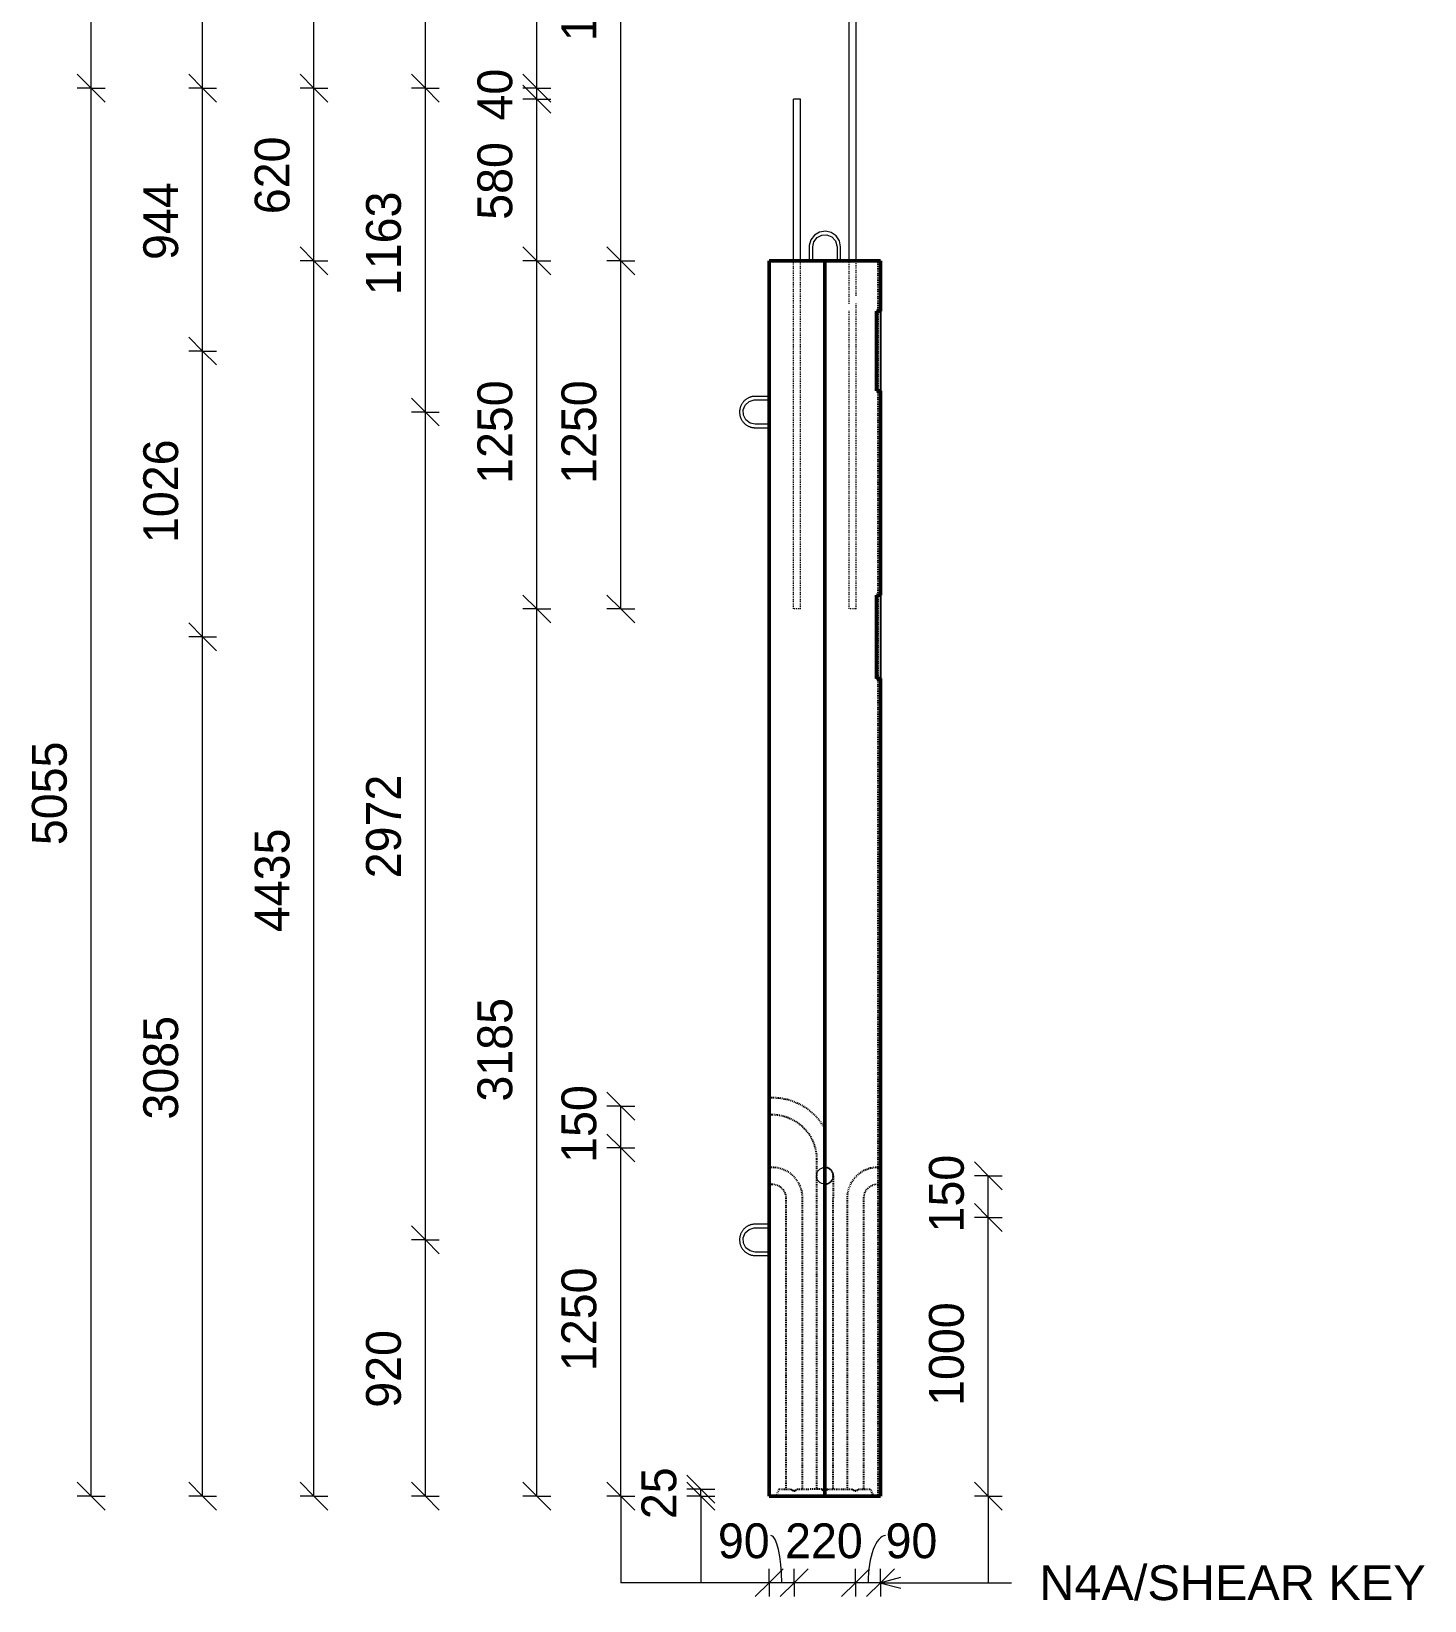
# Model space of a CAD drawing. Header units: millimetres. Extents: x 18051 to 27999, y -1802 to 7093.
# Drawn here: x 22996 to 27999, y -1770 to 3864 of the extents above; entities that cross this region are included whole.
import ezdxf

# ---------------------------------------------------------------- set-up
doc = ezdxf.new("R2010")
doc.units = ezdxf.units.MM
doc.linetypes.add('Dash', pattern=[6.36, 3.18, -3.18])
for name, color, linetype, lineweight in [('A-ANNO-DIMS', 211, 'Continuous', 9), ('A-ANNO-DIMS-50', 211, 'Continuous', 9), ('A-DETL-MBND', 5, 'Continuous', 18), ('A-GENM', 13, 'Continuous', 18), ('A-WALL', 113, 'Continuous', 25), ('A-WALL-HDLN', 110, 'Dash', 25), ('G-ANNO-TEXT', 231, 'Continuous', 9), ('S-RBAR', 171, 'Continuous', 18)]:
    doc.layers.add(name, color=color, linetype=linetype, lineweight=lineweight)
doc.styles.add('Arial', font='arial.ttf', dxfattribs={"height": 125})
doc.styles.add('Nirmala UI Semilight', font='NirmalaS.ttf', dxfattribs={"height": 125})
doc.dimstyles.new('Arrow_Filled_-_2_5_NI_UI', dxfattribs={"dimscale": 304.8, "dimtxt": 130.920493, "dimasz": 0.328084, "dimexe": 0.164042, "dimexo": 0.0625, "dimgap": 0.164042, "dimtad": 1, "dimdec": 4, "dimzin": 0, "dimdsep": 46, "dimtxsty": 'Nirmala UI Semilight', "dimblk1": 'OBLIQUE', "dimblk2": 'OBLIQUE', "dimsah": 1, "dimcen": 0.09, "dimazin": 0, "dimtfac": 1, "dimtdec": 4, "dimtix": 1, "dimtmove": 0, "dimatfit": 3, "dimfxl": 0.164042, "dimfxlon": 1, "dimtvp": 1, "dimtolj": 1, "dimtzin": 0, "dimarcsym": 2})
doc.dimstyles.new('Arrow_Filled_-_2_5_NI_UI_2', dxfattribs={"dimscale": 304.8, "dimtxt": 130.920493, "dimasz": 0.328084, "dimexe": 0.164042, "dimexo": 0.0625, "dimgap": 0.164042, "dimtad": 1, "dimdec": 4, "dimzin": 0, "dimdsep": 46, "dimtxsty": 'Nirmala UI Semilight', "dimblk1": 'OBLIQUE', "dimblk2": 'OBLIQUE', "dimsah": 1, "dimcen": 0.09, "dimazin": 0, "dimtfac": 1, "dimtdec": 4, "dimtix": 1, "dimtmove": 1, "dimatfit": 3, "dimfxl": 0.164042, "dimfxlon": 1, "dimtvp": 1, "dimtolj": 1, "dimtzin": 0, "dimarcsym": 2})

# ---------------------------------------------------------------- blocks, each defined once
blk = doc.blocks.new('12_7Ø_ Lifting Insert_COLUMN - 12_9Ø Lifting insert-1653057-Elevation Right2')
at = {"layer": 'A-GENM'}
for p, q in [((20064.6, 2553.3), (20014.6, 2553.3)), ((20014.6, 2540.6), (20064.6, 2540.6)), ((20064.6, 2453.3), (20014.6, 2453.3)), ((20014.6, 2440.6), (20064.6, 2440.6))]:
    blk.add_line(p, q, dxfattribs=at)
at = {"layer": 'A-GENM', "flags": 128}
for points in [[(20014.6, 2553.3), (20012.3, 2553.3), (20010.1, 2553.2), (20007.8, 2552.9), (20005.6, 2552.6), (20003.4, 2552.2), (20001.2, 2551.7), (19999, 2551.2), (19996.8, 2550.5), (19994.7, 2549.7), (19992.6, 2548.9), (19990.6, 2548), (19988.5, 2547), (19986.6, 2545.9), (19984.6, 2544.7), (19982.8, 2543.5), (19980.9, 2542.2), (19979.1, 2540.8), (19977.4, 2539.4), (19975.7, 2537.8), (19974.1, 2536.3), (19972.6, 2534.6), (19971.1, 2532.9), (19969.7, 2531.1), (19968.4, 2529.3), (19967.2, 2527.4), (19966, 2525.5), (19964.9, 2523.6), (19963.8, 2521.6), (19962.9, 2519.5), (19962, 2517.4), (19961.3, 2515.3), (19960.6, 2513.2), (19960, 2511), (19959.5, 2508.8), (19959, 2506.6), (19958.7, 2504.3), (19958.5, 2502.1), (19958.3, 2499.9), (19958.2, 2497.6), (19958.2, 2495.4), (19958.4, 2493.1), (19958.6, 2490.9), (19958.8, 2488.6), (19959.2, 2486.4), (19959.7, 2484.2), (19960.2, 2482), (19960.9, 2479.9), (19961.6, 2477.7), (19962.4, 2475.6), (19963.3, 2473.6), (19964.3, 2471.5), (19965.4, 2469.5), (19966.5, 2467.6), (19967.7, 2465.7), (19969, 2463.8), (19970.4, 2462), (19971.8, 2460.3), (19973.3, 2458.6), (19974.9, 2457), (19976.5, 2455.4), (19978.2, 2454), (19979.9, 2452.5), (19981.8, 2451.2), (19983.6, 2449.9), (19985.5, 2448.7), (19987.5, 2447.6), (19989.5, 2446.5), (19991.5, 2445.6), (19993.6, 2444.7), (19995.7, 2443.9), (19997.8, 2443.2), (20000, 2442.6), (20002.2, 2442), (20004.4, 2441.6), (20006.6, 2441.2), (20008.9, 2440.9), (20011.1, 2440.8), (20013.4, 2440.7), (20014.6, 2440.6)], [(20014.6, 2453.3), (19996.2, 2457.4), (19981.2, 2468.9), (19972.4, 2485.6), (19971.5, 2504.4), (19978.7, 2521.8), (19992.5, 2534.7), (20010.4, 2540.5), (20014.6, 2540.6)]]:
    blk.add_lwpolyline(points, dxfattribs=at)
blk = doc.blocks.new('12_7Ø_ Lifting Insert_COLUMN - 12_9Ø Lifting insert-V1-Elevation Right2')
at = {"layer": 'A-GENM'}
for p, q in [((20208.2, 3090), (20208.2, 3040)), ((20220.9, 3040), (20220.9, 3090)), ((20308.2, 3090), (20308.2, 3040)), ((20320.9, 3040), (20320.9, 3090))]:
    blk.add_line(p, q, dxfattribs=at)
at = {"layer": 'A-GENM', "flags": 128}
for points in [[(20320.9, 3090), (20316.8, 3111.1), (20305.2, 3129.1), (20287.6, 3141.4), (20266.8, 3146.3), (20245.6, 3143), (20227.1, 3132.1), (20214.1, 3115), (20208.4, 3094.4), (20208.2, 3090)], [(20220.9, 3090), (20225, 3108.4), (20236.4, 3123.4), (20253.1, 3132.1), (20272, 3133), (20289.4, 3125.9), (20302.2, 3112.1), (20308, 3094.2), (20308.2, 3090)]]:
    blk.add_lwpolyline(points, dxfattribs=at)
blk = doc.blocks.new('DIMBLOCK31-Elevation Right2')
at = {"layer": 'A-ANNO-DIMS-50'}
for p, q in [((24810.6, 1790), (24760.6, 1840)), ((24810.6, 1790), (24760.6, 1790)), ((24810.6, -1395), (24810.6, 1790)), ((24810.6, 1790), (24860.6, 1740)), ((24810.6, 1790), (24860.6, 1790)), ((24810.6, -1395), (24760.6, -1345)), ((24810.6, -1395), (24760.6, -1395)), ((24810.6, -1395), (24860.6, -1445)), ((24810.6, -1395), (24860.6, -1395))]:
    blk.add_line(p, q, dxfattribs=at)
at = {"layer": 'A-ANNO-DIMS-50', "color": 0, "insert": (24597.6, 21.4), "char_height": 125, "width": 422.754, "attachment_point": 1, "rotation": 90, "line_spacing_factor": 1.142579, "style": 'Nirmala UI Semilight'}
blk.add_mtext('3185', dxfattribs=at)
blk = doc.blocks.new('_Oblique')
at = {"color": 0, "linetype": 'ByBlock', "lineweight": -2}
blk.add_line((-0.5, -0.5), (0.5, 0.5), dxfattribs=at)
blk = doc.blocks.new('DIMBLOCK32-Elevation Right2')
at = {"layer": 'A-ANNO-DIMS-50'}
for p, q in [((24810.6, 3040), (24760.6, 3090)), ((24810.6, 3040), (24760.6, 3040)), ((24810.6, 1790), (24810.6, 3040)), ((24810.6, 3040), (24860.6, 2990)), ((24810.6, 3040), (24860.6, 3040)), ((24810.6, 1790), (24760.6, 1840)), ((24810.6, 1790), (24760.6, 1790)), ((24810.6, 1790), (24860.6, 1740)), ((24810.6, 1790), (24860.6, 1790))]:
    blk.add_line(p, q, dxfattribs=at)
at = {"layer": 'A-ANNO-DIMS-50', "color": 0, "insert": (24597.6, 2238.9), "char_height": 125, "width": 422.754, "attachment_point": 1, "rotation": 90, "line_spacing_factor": 1.142579, "style": 'Nirmala UI Semilight'}
blk.add_mtext('1250', dxfattribs=at)
blk = doc.blocks.new('DIMBLOCK33-Elevation Right2')
at = {"layer": 'A-ANNO-DIMS-50'}
for p, q in [((24810.6, 3620), (24760.6, 3670)), ((24810.6, 3620), (24760.6, 3620)), ((24810.6, 3040), (24810.6, 3620)), ((24810.6, 3620), (24860.6, 3570)), ((24810.6, 3620), (24860.6, 3620)), ((24810.6, 3040), (24760.6, 3090)), ((24810.6, 3040), (24760.6, 3040)), ((24810.6, 3040), (24860.6, 2990)), ((24810.6, 3040), (24860.6, 3040))]:
    blk.add_line(p, q, dxfattribs=at)
at = {"layer": 'A-ANNO-DIMS-50', "color": 0, "insert": (24597.6, 3187.2), "char_height": 125, "width": 342.774, "attachment_point": 1, "rotation": 90, "line_spacing_factor": 1.142579, "style": 'Nirmala UI Semilight'}
blk.add_mtext('580', dxfattribs=at)
blk = doc.blocks.new('DIMBLOCK34-Elevation Right2')
at = {"layer": 'A-ANNO-DIMS-50'}
for p, q in [((24810.6, 3660), (24760.6, 3710)), ((24810.6, 3620), (24760.6, 3670)), ((24810.6, 3660), (24760.6, 3660)), ((24810.6, 3620), (24760.6, 3620)), ((24810.6, 3620), (24810.6, 3660)), ((24810.6, 3660), (24860.6, 3610)), ((24810.6, 3660), (24860.6, 3660)), ((24810.6, 3620), (24860.6, 3570)), ((24810.6, 3620), (24860.6, 3620))]:
    blk.add_line(p, q, dxfattribs=at)
at = {"layer": 'A-ANNO-DIMS-50', "color": 0, "insert": (24597.6, 3543.6), "char_height": 125, "width": 231.372, "attachment_point": 1, "rotation": 90, "line_spacing_factor": 1.142579, "style": 'Nirmala UI Semilight'}
blk.add_mtext('40', dxfattribs=at)
blk = doc.blocks.new('DIMBLOCK35-Elevation Right2')
at = {"layer": 'A-ANNO-DIMS-50'}
for p, q in [((24410.6, -475), (24360.6, -425)), ((24410.6, -475), (24360.6, -475)), ((24410.6, -1395), (24410.6, -475)), ((24410.6, -475), (24460.6, -525)), ((24410.6, -475), (24460.6, -475)), ((24410.6, -1395), (24360.6, -1345)), ((24410.6, -1395), (24360.6, -1395)), ((24410.6, -1395), (24460.6, -1445)), ((24410.6, -1395), (24460.6, -1395))]:
    blk.add_line(p, q, dxfattribs=at)
at = {"layer": 'A-ANNO-DIMS-50', "color": 0, "insert": (24197.6, -1077.8), "char_height": 125, "width": 342.774, "attachment_point": 1, "rotation": 90, "line_spacing_factor": 1.142579, "style": 'Nirmala UI Semilight'}
blk.add_mtext('920', dxfattribs=at)
blk = doc.blocks.new('DIMBLOCK36-Elevation Right2')
at = {"layer": 'A-ANNO-DIMS-50'}
for p, q in [((24410.6, 2497), (24360.6, 2547)), ((24410.6, 2497), (24360.6, 2497)), ((24410.6, -475), (24410.6, 2497)), ((24410.6, 2497), (24460.6, 2447)), ((24410.6, 2497), (24460.6, 2497)), ((24410.6, -475), (24360.6, -425)), ((24410.6, -475), (24360.6, -475)), ((24410.6, -475), (24460.6, -525)), ((24410.6, -475), (24460.6, -475))]:
    blk.add_line(p, q, dxfattribs=at)
at = {"layer": 'A-ANNO-DIMS-50', "color": 0, "insert": (24197.6, 823), "char_height": 125, "width": 451.319, "attachment_point": 1, "rotation": 90, "line_spacing_factor": 1.142579, "style": 'Nirmala UI Semilight'}
blk.add_mtext('2972', dxfattribs=at)
blk = doc.blocks.new('DIMBLOCK37-Elevation Right2')
at = {"layer": 'A-ANNO-DIMS-50'}
for p, q in [((24410.6, 3660), (24360.6, 3710)), ((24410.6, 3660), (24360.6, 3660)), ((24410.6, 2497), (24410.6, 3660)), ((24410.6, 3660), (24460.6, 3610)), ((24410.6, 3660), (24460.6, 3660)), ((24410.6, 2497), (24360.6, 2547)), ((24410.6, 2497), (24360.6, 2497)), ((24410.6, 2497), (24460.6, 2447)), ((24410.6, 2497), (24460.6, 2497))]:
    blk.add_line(p, q, dxfattribs=at)
at = {"layer": 'A-ANNO-DIMS-50', "color": 0, "insert": (24197.6, 2916.6), "char_height": 125, "width": 388.477, "attachment_point": 1, "rotation": 90, "line_spacing_factor": 1.142579, "style": 'Nirmala UI Semilight'}
blk.add_mtext('1163', dxfattribs=at)
blk = doc.blocks.new('DIMBLOCK38-Elevation Right2')
at = {"layer": 'A-ANNO-DIMS-50'}
for p, q in [((24010.6, 3040), (23960.6, 3090)), ((24010.6, 3040), (23960.6, 3040)), ((24010.6, -1395), (24010.6, 3040)), ((24010.6, 3040), (24060.6, 2990)), ((24010.6, 3040), (24060.6, 3040)), ((24010.6, -1395), (23960.6, -1345)), ((24010.6, -1395), (23960.6, -1395)), ((24010.6, -1395), (24060.6, -1445)), ((24010.6, -1395), (24060.6, -1395))]:
    blk.add_line(p, q, dxfattribs=at)
at = {"layer": 'A-ANNO-DIMS-50', "color": 0, "insert": (23797.6, 629.7), "char_height": 125, "width": 462.744, "attachment_point": 1, "rotation": 90, "line_spacing_factor": 1.142579, "style": 'Nirmala UI Semilight'}
blk.add_mtext('4435', dxfattribs=at)
blk = doc.blocks.new('DIMBLOCK39-Elevation Right2')
at = {"layer": 'A-ANNO-DIMS-50'}
for p, q in [((24010.6, 3660), (23960.6, 3710)), ((24010.6, 3660), (23960.6, 3660)), ((24010.6, 3040), (24010.6, 3660)), ((24010.6, 3660), (24060.6, 3610)), ((24010.6, 3660), (24060.6, 3660)), ((24010.6, 3040), (23960.6, 3090)), ((24010.6, 3040), (23960.6, 3040)), ((24010.6, 3040), (24060.6, 2990)), ((24010.6, 3040), (24060.6, 3040))]:
    blk.add_line(p, q, dxfattribs=at)
at = {"layer": 'A-ANNO-DIMS-50', "color": 0, "insert": (23797.6, 3207.2), "char_height": 125, "width": 342.774, "attachment_point": 1, "rotation": 90, "line_spacing_factor": 1.142579, "style": 'Nirmala UI Semilight'}
blk.add_mtext('620', dxfattribs=at)
blk = doc.blocks.new('DIMBLOCK40-Elevation Right2')
at = {"layer": 'A-ANNO-DIMS-50'}
for p, q in [((23610.6, 1689.7), (23560.6, 1739.7)), ((23610.6, 1689.7), (23560.6, 1689.7)), ((23610.6, -1395), (23610.6, 1689.7)), ((23610.6, 1689.7), (23660.6, 1639.7)), ((23610.6, 1689.7), (23660.6, 1689.7)), ((23610.6, -1395), (23560.6, -1345)), ((23610.6, -1395), (23560.6, -1395)), ((23610.6, -1395), (23660.6, -1445)), ((23610.6, -1395), (23660.6, -1395))]:
    blk.add_line(p, q, dxfattribs=at)
at = {"layer": 'A-ANNO-DIMS-50', "color": 0, "insert": (23397.6, -43.1), "char_height": 125, "width": 457.032, "attachment_point": 1, "rotation": 90, "line_spacing_factor": 1.142579, "style": 'Nirmala UI Semilight'}
blk.add_mtext('3085', dxfattribs=at)
blk = doc.blocks.new('DIMBLOCK41-Elevation Right2')
at = {"layer": 'A-ANNO-DIMS-50'}
for p, q in [((23610.6, 2716), (23560.6, 2766)), ((23610.6, 2716), (23560.6, 2716)), ((23610.6, 1689.7), (23610.6, 2716)), ((23610.6, 2716), (23660.6, 2666)), ((23610.6, 2716), (23660.6, 2716)), ((23610.6, 1689.7), (23560.6, 1739.7)), ((23610.6, 1689.7), (23560.6, 1689.7)), ((23610.6, 1689.7), (23660.6, 1639.7)), ((23610.6, 1689.7), (23660.6, 1689.7))]:
    blk.add_line(p, q, dxfattribs=at)
at = {"layer": 'A-ANNO-DIMS-50', "color": 0, "insert": (23397.6, 2026.7), "char_height": 125, "width": 422.754, "attachment_point": 1, "rotation": 90, "line_spacing_factor": 1.142579, "style": 'Nirmala UI Semilight'}
blk.add_mtext('1026', dxfattribs=at)
blk = doc.blocks.new('DIMBLOCK42-Elevation Right2')
at = {"layer": 'A-ANNO-DIMS-50'}
for p, q in [((23610.6, 3660), (23560.6, 3710)), ((23610.6, 3660), (23560.6, 3660)), ((23610.6, 2716), (23610.6, 3660)), ((23610.6, 3660), (23660.6, 3610)), ((23610.6, 3660), (23660.6, 3660)), ((23610.6, 2716), (23560.6, 2766)), ((23610.6, 2716), (23560.6, 2716)), ((23610.6, 2716), (23660.6, 2666)), ((23610.6, 2716), (23660.6, 2716))]:
    blk.add_line(p, q, dxfattribs=at)
at = {"layer": 'A-ANNO-DIMS-50', "color": 0, "insert": (23397.6, 3042.8), "char_height": 125, "width": 348.487, "attachment_point": 1, "rotation": 90, "line_spacing_factor": 1.142579, "style": 'Nirmala UI Semilight'}
blk.add_mtext('944', dxfattribs=at)
blk = doc.blocks.new('DIMBLOCK43-Elevation Right2')
at = {"layer": 'A-ANNO-DIMS-50'}
for p, q in [((23210.6, 3660), (23160.6, 3710)), ((23210.6, 3660), (23160.6, 3660)), ((23210.6, -1395), (23210.6, 3660)), ((23210.6, 3660), (23260.6, 3610)), ((23210.6, 3660), (23260.6, 3660)), ((23210.6, -1395), (23160.6, -1345)), ((23210.6, -1395), (23160.6, -1395)), ((23210.6, -1395), (23260.6, -1445)), ((23210.6, -1395), (23260.6, -1395))]:
    blk.add_line(p, q, dxfattribs=at)
at = {"layer": 'A-ANNO-DIMS-50', "color": 0, "insert": (22997.6, 942.1), "char_height": 125, "width": 457.032, "attachment_point": 1, "rotation": 90, "line_spacing_factor": 1.142579, "style": 'Nirmala UI Semilight'}
blk.add_mtext('5055', dxfattribs=at)
blk = doc.blocks.new('DIMBLOCK44-Elevation Right2')
at = {"layer": 'A-ANNO-DIMS-50'}
for p, q in [((25955.3, -1706), (26005.3, -1656)), ((25955.3, -1706), (25955.3, -1656)), ((26045.3, -1706), (26095.3, -1656)), ((26045.3, -1706), (26045.3, -1656)), ((25955.3, -1706), (25905.3, -1756)), ((26045.3, -1706), (25955.3, -1706)), ((25955.3, -1706), (25955.3, -1756)), ((26045.3, -1706), (25995.3, -1756)), ((26045.3, -1706), (26045.3, -1756))]:
    blk.add_line(p, q, dxfattribs=at)
blk.add_ellipse((26063.3, -1706), major_axis=(0, 169), ratio=0.372378, start_param=0, end_param=1.570796, dxfattribs=at)
at = {"layer": 'A-ANNO-DIMS-50', "color": 0, "insert": (26063.3, -1492.9), "char_height": 125, "width": 228.516, "attachment_point": 1, "line_spacing_factor": 1.142579, "style": 'Nirmala UI Semilight'}
blk.add_mtext('90', dxfattribs=at)
blk = doc.blocks.new('DIMBLOCK45-Elevation Right2')
at = {"layer": 'A-ANNO-DIMS-50'}
for p, q in [((25735.3, -1706), (25785.3, -1656)), ((25735.3, -1706), (25735.3, -1656)), ((25955.3, -1706), (26005.3, -1656)), ((25955.3, -1706), (25955.3, -1656)), ((25735.3, -1706), (25685.3, -1756)), ((25955.3, -1706), (25735.3, -1706)), ((25735.3, -1706), (25735.3, -1756)), ((25955.3, -1706), (25905.3, -1756)), ((25955.3, -1706), (25955.3, -1756))]:
    blk.add_line(p, q, dxfattribs=at)
at = {"layer": 'A-ANNO-DIMS-50', "color": 0, "insert": (25702.5, -1492.9), "char_height": 125, "width": 342.774, "attachment_point": 1, "line_spacing_factor": 1.142579, "style": 'Nirmala UI Semilight'}
blk.add_mtext('220', dxfattribs=at)
blk = doc.blocks.new('DIMBLOCK46-Elevation Right2')
at = {"layer": 'A-ANNO-DIMS-50'}
for p, q in [((25645.3, -1706), (25695.3, -1656)), ((25645.3, -1706), (25645.3, -1656)), ((25735.3, -1706), (25785.3, -1656)), ((25735.3, -1706), (25735.3, -1656)), ((25645.3, -1706), (25595.3, -1756)), ((25735.3, -1706), (25645.3, -1706)), ((25645.3, -1706), (25645.3, -1756)), ((25735.3, -1706), (25685.3, -1756)), ((25735.3, -1706), (25735.3, -1756))]:
    blk.add_line(p, q, dxfattribs=at)
blk.add_ellipse((25651.6, -1706), major_axis=(0, 169), ratio=0.229289, start_param=4.712389, end_param=6.283185, dxfattribs=at)
at = {"layer": 'A-ANNO-DIMS-50', "color": 0, "insert": (25461.1, -1492.9), "char_height": 125, "width": 228.516, "attachment_point": 1, "line_spacing_factor": 1.142579, "style": 'Nirmala UI Semilight'}
blk.add_mtext('90', dxfattribs=at)
blk = doc.blocks.new('DIMBLOCK47-Elevation Right2')
at = {"layer": 'A-ANNO-DIMS-50'}
for p, q in [((25399.8, -1370), (25349.8, -1320)), ((25399.8, -1395), (25349.8, -1345)), ((25399.8, -1370), (25349.8, -1370)), ((25399.8, -1395), (25349.8, -1395)), ((25399.8, -1395), (25399.8, -1370)), ((25399.8, -1370), (25449.8, -1420)), ((25399.8, -1370), (25449.8, -1370)), ((25399.8, -1395), (25449.8, -1445)), ((25399.8, -1395), (25449.8, -1395))]:
    blk.add_line(p, q, dxfattribs=at)
at = {"layer": 'A-ANNO-DIMS-50', "color": 0, "insert": (25186.7, -1477.7), "char_height": 125, "width": 228.516, "attachment_point": 1, "rotation": 90, "line_spacing_factor": 1.142579, "style": 'Nirmala UI Semilight'}
blk.add_mtext('25', dxfattribs=at)
blk = doc.blocks.new('DIMBLOCK48-Elevation Right2')
at = {"layer": 'A-ANNO-DIMS-50'}
for p, q in [((26432.3, -395), (26382.3, -345)), ((26432.3, -395), (26382.3, -395)), ((26432.3, -1395), (26432.3, -395)), ((26432.3, -395), (26482.3, -445)), ((26432.3, -395), (26482.3, -395)), ((26432.3, -1395), (26382.3, -1345)), ((26432.3, -1395), (26382.3, -1395)), ((26432.3, -1395), (26482.3, -1445)), ((26432.3, -1395), (26482.3, -1395))]:
    blk.add_line(p, q, dxfattribs=at)
at = {"layer": 'A-ANNO-DIMS-50', "color": 0, "insert": (26219.2, -1071.1), "char_height": 125, "width": 422.754, "attachment_point": 1, "rotation": 90, "line_spacing_factor": 1.142579, "style": 'Nirmala UI Semilight'}
blk.add_mtext('1000', dxfattribs=at)
blk = doc.blocks.new('DIMBLOCK49-Elevation Right2')
at = {"layer": 'A-ANNO-DIMS-50'}
for p, q in [((26432.3, -245), (26382.3, -195)), ((26432.3, -245), (26382.3, -245)), ((26432.3, -395), (26432.3, -245)), ((26432.3, -245), (26482.3, -295)), ((26432.3, -245), (26482.3, -245)), ((26432.3, -395), (26382.3, -345)), ((26432.3, -395), (26382.3, -395)), ((26432.3, -395), (26482.3, -445)), ((26432.3, -395), (26482.3, -395))]:
    blk.add_line(p, q, dxfattribs=at)
at = {"layer": 'A-ANNO-DIMS-50', "color": 0, "insert": (26219.2, -448.5), "char_height": 125, "width": 308.496, "attachment_point": 1, "rotation": 90, "line_spacing_factor": 1.142579, "style": 'Nirmala UI Semilight'}
blk.add_mtext('150', dxfattribs=at)
blk = doc.blocks.new('DIMBLOCK50-Elevation Right2')
at = {"layer": 'A-ANNO-DIMS-50'}
for p, q in [((25112.5, -145), (25062.5, -95)), ((25112.5, -145), (25062.5, -145)), ((25112.5, -1395), (25112.5, -145)), ((25112.5, -145), (25162.5, -195)), ((25112.5, -145), (25162.5, -145)), ((25112.5, -1395), (25062.5, -1345)), ((25112.5, -1395), (25062.5, -1395)), ((25112.5, -1395), (25162.5, -1445)), ((25112.5, -1395), (25162.5, -1395))]:
    blk.add_line(p, q, dxfattribs=at)
at = {"layer": 'A-ANNO-DIMS-50', "color": 0, "insert": (24899.4, -946.1), "char_height": 125, "width": 422.754, "attachment_point": 1, "rotation": 90, "line_spacing_factor": 1.142579, "style": 'Nirmala UI Semilight'}
blk.add_mtext('1250', dxfattribs=at)
blk = doc.blocks.new('DIMBLOCK51-Elevation Right2')
at = {"layer": 'A-ANNO-DIMS-50'}
for p, q in [((25112.5, 5), (25062.5, 55)), ((25112.5, 5), (25062.5, 5)), ((25112.5, -145), (25112.5, 5)), ((25112.5, 5), (25162.5, -45)), ((25112.5, 5), (25162.5, 5)), ((25112.5, -145), (25062.5, -95)), ((25112.5, -145), (25062.5, -145)), ((25112.5, -145), (25162.5, -195)), ((25112.5, -145), (25162.5, -145))]:
    blk.add_line(p, q, dxfattribs=at)
at = {"layer": 'A-ANNO-DIMS-50', "color": 0, "insert": (24899.4, -198.5), "char_height": 125, "width": 308.496, "attachment_point": 1, "rotation": 90, "line_spacing_factor": 1.142579, "style": 'Nirmala UI Semilight'}
blk.add_mtext('150', dxfattribs=at)
blk = doc.blocks.new('DIMBLOCK52-Elevation Right2')
at = {"layer": 'A-ANNO-DIMS-50'}
for p, q in [((25112.5, 3040), (25062.5, 3090)), ((25112.5, 3040), (25062.5, 3040)), ((25112.5, 1790), (25112.5, 3040)), ((25112.5, 3040), (25162.5, 2990)), ((25112.5, 3040), (25162.5, 3040)), ((25112.5, 1790), (25062.5, 1840)), ((25112.5, 1790), (25062.5, 1790)), ((25112.5, 1790), (25162.5, 1740)), ((25112.5, 1790), (25162.5, 1790))]:
    blk.add_line(p, q, dxfattribs=at)
at = {"layer": 'A-ANNO-DIMS-50', "color": 0, "insert": (24899.4, 2238.9), "char_height": 125, "width": 422.754, "attachment_point": 1, "rotation": 90, "line_spacing_factor": 1.142579, "style": 'Nirmala UI Semilight'}
blk.add_mtext('1250', dxfattribs=at)
blk = doc.blocks.new('DIMBLOCK53-Elevation Right2')
at = {"layer": 'A-ANNO-DIMS-50'}
for p, q in [((25112.5, 4970), (25062.5, 5020)), ((25112.5, 4970), (25062.5, 4970)), ((25112.5, 3040), (25112.5, 4970)), ((25112.5, 4970), (25162.5, 4920)), ((25112.5, 4970), (25162.5, 4970)), ((25112.5, 3040), (25062.5, 3090)), ((25112.5, 3040), (25062.5, 3040)), ((25112.5, 3040), (25162.5, 2990)), ((25112.5, 3040), (25162.5, 3040))]:
    blk.add_line(p, q, dxfattribs=at)
at = {"layer": 'A-ANNO-DIMS-50', "color": 0, "insert": (24899.4, 3828.9), "char_height": 125, "width": 422.754, "attachment_point": 1, "rotation": 90, "line_spacing_factor": 1.142579, "style": 'Nirmala UI Semilight'}
blk.add_mtext('1930', dxfattribs=at)

msp = doc.modelspace()

# ---------------------------------------------------------------- linework, layer by layer
at = {"layer": 'A-DETL-MBND'}
for p, q in [((23210.64077, 3660), (23210.64077, 6877.98249)), ((23610.64077, 3660), (23610.64077, 6477.98249)), ((24010.64077, 3660), (24010.64077, 6077.98249)), ((24410.64077, 3660), (24410.64077, 5677.98249)), ((24810.64077, 3660), (24810.64077, 5277.98249)), ((25112.31241, -1395), (25112.31241, -1705.99134)), ((25399.77217, -1395), (25399.77217, -1705.99134)), ((26432.31241, -1395), (26432.31241, -1705.99134)), ((25645.32197, -1705.99134), (25112.31241, -1705.99134))]:
    msp.add_line(p, q, dxfattribs=at)
msp.add_circle((25845.50947, -245), 30, dxfattribs=at)
at = {"layer": 'A-WALL', "lineweight": 50}
for p, q in [((26045.32197, 3040), (25645.32197, 3040)), ((25645.32197, 3040), (25645.32197, -1395)), ((25845.32197, 3040), (25845.32197, -1395)), ((26045.32197, 2858.66703), (26045.32197, 3040)), ((26030.36104, 2573.42149), (26030.36104, 2858.66703)), ((26030.36104, 2858.66703), (26045.32197, 2858.66703)), ((26045.32197, 2573.42149), (26030.36104, 2573.42149)), ((26045.32197, 1839.43173), (26045.32197, 2573.42149)), ((26030.36104, 1540.01542), (26030.36104, 1839.43173)), ((26030.36104, 1839.43173), (26045.32197, 1839.43173)), ((26045.32197, 1540.01542), (26030.36104, 1540.01542)), ((26045.32197, -1395), (26045.32197, 1540.01542)), ((25645.32197, -1395), (26045.32197, -1395))]:
    msp.add_line(p, q, dxfattribs=at)
at = {"layer": 'A-WALL'}
for p, q in [((26045.32197, 2858.66703), (26045.32197, 2573.42149)), ((26045.32197, 1839.72358), (26030.36104, 1839.72358)), ((26045.32197, 1839.43173), (26045.32197, 1540.01542)), ((26030.36104, 1539.72358), (26045.32197, 1539.72358))]:
    msp.add_line(p, q, dxfattribs=at)
at = {"layer": 'A-WALL-HDLN'}
for p, q in [((26035.31939, 3040), (26035.31939, -1395)), ((26030.36104, 1839.43173), (26030.36104, 1839.72358)), ((26030.36104, 1839.72259), (26030.36104, 1839.72358)), ((26030.36104, 1539.72358), (26030.36104, 1539.95297)), ((26030.36104, 1539.72358), (26030.36104, 1539.72457)), ((25655.32197, 35.00045), (25645.32197, 35.00045)), ((25645.32197, -24.99955), (25655.32197, -24.99955)), ((25655.32197, -215), (25645.32197, -215)), ((25815.32197, -184.99955), (25815.32197, -1370)), ((26045.32197, -215), (26035.32197, -215)), ((25645.32197, -275), (25655.32197, -275)), ((26035.32197, -275), (26045.32197, -275)), ((25705.32197, -325), (25705.32197, -1370)), ((25765.32197, -1370), (25765.32197, -325)), ((25875.50947, -1370), (25875.50947, -325)), ((25925.32197, -325), (25925.32197, -1370)), ((25985.32197, -1370), (25985.32197, -325)), ((25680.32197, -1370), (25670.32197, -1395)), ((25680.32197, -1370), (25705.31628, -1370)), ((25705.32197, -1370), (25723.62328, -1370)), ((25747.02066, -1370), (25765.32197, -1370)), ((25765.32776, -1370), (25790.32197, -1370)), ((25790.41572, -1370.23438), (25790.32197, -1370)), ((25790.50947, -1370), (25790.41572, -1370.23438)), ((25815.31628, -1370), (25790.50947, -1370)), ((25833.62328, -1370), (25815.32197, -1370)), ((25833.69427, -1370), (25925.31618, -1370)), ((25925.32197, -1370), (25943.62328, -1370)), ((25967.02066, -1370), (25985.32197, -1370)), ((25985.32776, -1370), (26010.32197, -1370)), ((26020.32197, -1395), (26010.32197, -1370))]:
    msp.add_line(p, q, dxfattribs=at)
at = {"layer": 'A-WALL-HDLN', "flags": 128}
for points in [[(25845.27236, -74.01297), (25840.73496, -66.58493), (25835.85133, -59.2651), (25830.67889, -52.14643), (25825.22591, -45.24029), (25819.50113, -38.55774), (25813.51369, -32.10946), (25807.27318, -25.90578), (25800.78958, -19.95661), (25794.07327, -14.27147), (25787.13498, -8.85946), (25779.98582, -3.72924), (25772.63722, 1.11099), (25765.10094, 5.65348), (25757.38904, 9.89096), (25749.51386, 13.81666), (25741.48799, 17.4243), (25733.32427, 20.70811), (25725.03576, 23.66282), (25716.63573, 26.28372), (25708.13761, 28.56662), (25699.55499, 30.50785), (25690.90161, 32.10431), (25682.19131, 33.35346), (25673.43803, 34.25329), (25664.65576, 34.80236), (25655.85857, 34.99979), (25655.32197, 35.00045)], [(25655.32197, -24.99955), (25661.72027, -25.12754), (25668.10832, -25.51128), (25674.47593, -26.15017), (25680.81289, -27.04319), (25687.10907, -28.1889), (25693.35439, -29.58548), (25699.53888, -31.23068), (25705.65262, -33.12189), (25711.68585, -35.25606), (25717.62891, -37.62979), (25723.47229, -40.23929), (25729.20664, -43.08037), (25734.82279, -46.14848), (25740.31176, -49.43874), (25745.66477, -52.94585), (25750.87324, -56.66423), (25755.92886, -60.58792), (25760.82352, -64.71064), (25765.5494, -69.02579), (25770.09895, -73.52648), (25774.46487, -78.2055), (25778.64019, -83.05537), (25782.61823, -88.06833), (25786.39262, -93.23636), (25789.95733, -98.55118), (25793.30665, -104.00431), (25796.43522, -109.58701), (25799.33804, -115.29036), (25802.01047, -121.10523), (25804.44823, -127.02231), (25806.64741, -133.03215), (25808.60451, -139.12512), (25810.31639, -145.29148), (25811.78031, -151.52137), (25812.99393, -157.80481), (25813.95531, -164.13176), (25814.66291, -170.49209), (25815.1156, -176.87564), (25815.31265, -183.27217), (25815.32197, -184.99955)], [(25765.32197, -325), (25765.23398, -320.60117), (25764.97016, -316.20938), (25764.53092, -311.83166), (25763.91697, -307.475), (25763.1293, -303.14637), (25762.16915, -298.85271), (25761.03807, -294.60088), (25759.73787, -290.39768), (25758.27062, -286.24983), (25756.63868, -282.16398), (25754.84466, -278.14666), (25752.89141, -274.20429), (25750.78208, -270.34318), (25748.52003, -266.56952), (25746.10889, -262.88933), (25743.55251, -259.3085), (25740.85497, -255.83277), (25738.0206, -252.46769), (25735.05393, -249.21864), (25731.95971, -246.09083), (25728.74288, -243.08926), (25725.4086, -240.21872), (25721.96219, -237.48382), (25718.40917, -234.88893), (25714.75523, -232.43819), (25711.0062, -230.13554), (25707.16809, -227.98464), (25703.24704, -225.98895), (25699.24932, -224.15166), (25695.18133, -222.4757), (25691.04956, -220.96376), (25686.86065, -219.61826), (25682.62127, -218.44134), (25678.33823, -217.43489), (25674.01836, -216.60053), (25669.66858, -215.93958), (25665.29585, -215.45311), (25660.90717, -215.14188), (25656.50955, -215.00641), (25655.32197, -215)], [(26035.32197, -215), (26030.92315, -215.08799), (26026.53136, -215.35181), (26022.15363, -215.79105), (26017.79697, -216.405), (26013.46835, -217.19268), (26009.17468, -218.15282), (26004.92285, -219.2839), (26000.71965, -220.5841), (25996.57181, -222.05135), (25992.48595, -223.68329), (25988.46863, -225.47732), (25984.52626, -227.43056), (25980.66516, -229.53989), (25976.89149, -231.80194), (25973.2113, -234.21308), (25969.63047, -236.76947), (25966.15474, -239.467), (25962.78966, -242.30137), (25959.54061, -245.26804), (25956.4128, -248.36226), (25953.41123, -251.57909), (25950.5407, -254.91337), (25947.80579, -258.35978), (25945.2109, -261.9128), (25942.76016, -265.56675), (25940.45751, -269.31577), (25938.30661, -273.15388), (25936.31092, -277.07493), (25934.47363, -281.07265), (25932.79767, -285.14065), (25931.28573, -289.27241), (25929.94023, -293.46133), (25928.76331, -297.7007), (25927.75687, -301.98375), (25926.9225, -306.30361), (25926.26155, -310.65339), (25925.77508, -315.02612), (25925.46386, -319.41481), (25925.32838, -323.81243), (25925.32197, -325)], [(25655.32197, -275), (25657.32144, -275.03999), (25659.31771, -275.15991), (25661.30758, -275.35957), (25663.28788, -275.63864), (25665.25544, -275.99667), (25667.2071, -276.4331), (25669.13975, -276.94723), (25671.0503, -277.53823), (25672.93568, -278.20516), (25674.79289, -278.94695), (25676.61895, -279.76242), (25678.41093, -280.65025), (25680.16598, -281.60904), (25681.88128, -282.63724), (25683.5541, -283.73322), (25685.18174, -284.89521), (25686.76162, -286.12136), (25688.29121, -287.40971), (25689.76804, -288.7582), (25691.18978, -290.16466), (25692.55413, -291.62686), (25693.85892, -293.14244), (25695.10205, -294.70899), (25696.28155, -296.324), (25697.39552, -297.98488), (25698.44218, -299.68899), (25699.41986, -301.43358), (25700.32699, -303.21588), (25701.16213, -305.03302), (25701.92393, -306.88211), (25702.61117, -308.76019), (25703.22277, -310.66424), (25703.75773, -312.59123), (25704.2152, -314.53807), (25704.59446, -316.50164), (25704.89489, -318.47881), (25705.11601, -320.46642), (25705.25748, -322.46128), (25705.31906, -324.46019), (25705.32197, -325)], [(25875.50947, -245), (25875.50947, -245.06399), (25875.50947, -245.25586), (25875.50947, -245.57531), (25875.50947, -246.02182), (25875.50947, -246.59467), (25875.50947, -247.29296), (25875.50947, -248.11556), (25875.50947, -249.06117), (25875.50947, -250.12825), (25875.50947, -251.31512), (25875.50947, -252.61987), (25875.50947, -254.04041), (25875.50947, -255.57447), (25875.50947, -257.21959), (25875.50947, -258.97315), (25875.50947, -260.83234), (25875.50947, -262.79418), (25875.50947, -264.85554), (25875.50947, -267.01312), (25875.50947, -269.26346), (25875.50947, -271.60297), (25875.50947, -274.02791), (25875.50947, -276.53439), (25875.50947, -279.1184), (25875.50947, -281.77582), (25875.50947, -284.50238), (25875.50947, -287.29373), (25875.50947, -290.1454), (25875.50947, -293.05284), (25875.50947, -296.01138), (25875.50947, -299.0163), (25875.50947, -302.06278), (25875.50947, -305.14596), (25875.50947, -308.26091), (25875.50947, -311.40263), (25875.50947, -314.5661), (25875.50947, -317.74627), (25875.50947, -320.93804), (25875.50947, -324.13631), (25875.50947, -325)], [(25985.32197, -325), (25985.36197, -323.00053), (25985.48189, -321.00427), (25985.68154, -319.01439), (25985.96061, -317.03409), (25986.31864, -315.06653), (25986.75507, -313.11487), (25987.2692, -311.18222), (25987.8602, -309.27167), (25988.52713, -307.38629), (25989.26892, -305.52908), (25990.08439, -303.70303), (25990.97223, -301.91104), (25991.93101, -300.15599), (25992.95922, -298.44069), (25994.05519, -296.76788), (25995.21718, -295.14023), (25996.44334, -293.56035), (25997.73169, -292.03077), (25999.08017, -290.55393), (26000.48664, -289.1322), (26001.94883, -287.76784), (26003.46442, -286.46306), (26005.03096, -285.21992), (26006.64597, -284.04042), (26008.30686, -282.92645), (26010.01096, -281.87979), (26011.75555, -280.90211), (26013.53785, -279.99498), (26015.355, -279.15984), (26017.20408, -278.39805), (26019.08216, -277.7108), (26020.98621, -277.09921), (26022.9132, -276.56424), (26024.86004, -276.10677), (26026.82362, -275.72751), (26028.80079, -275.42708), (26030.78839, -275.20596), (26032.78325, -275.06449), (26034.78217, -275.00291), (26035.32197, -275)], [(25723.04967, -1370), (25725.99664, -1372.84706), (25729.04702, -1374.90353), (25732.167, -1376.1466), (25735.32197, -1376.5625), (25738.47694, -1376.1466), (25741.59692, -1374.90353), (25744.64731, -1372.84706), (25747.59427, -1370)], [(25747.02066, -1370), (25743.78927, -1372.88822), (25740.44708, -1374.83495), (25737.03783, -1375.81473), (25733.60612, -1375.81473), (25730.19687, -1374.83495), (25726.85468, -1372.88822), (25723.62328, -1370)], [(25845.32197, -1376.5625), (25842.167, -1376.1466), (25839.04702, -1374.90353), (25835.99664, -1372.84706), (25833.04967, -1370)], [(25833.62328, -1370), (25836.44381, -1372.57802), (25839.3533, -1374.43814), (25842.32261, -1375.56172), (25845.32197, -1375.9375)], [(25857.49905, -1370), (25854.61418, -1372.71259), (25851.6332, -1374.67088), (25848.58758, -1375.85417), (25845.50947, -1376.25)], [(25943.04967, -1370), (25945.99664, -1372.84706), (25949.04702, -1374.90353), (25952.167, -1376.1466), (25955.32197, -1376.5625), (25958.47694, -1376.1466), (25961.59692, -1374.90353), (25964.64731, -1372.84706), (25967.59427, -1370)], [(25967.02066, -1370), (25963.78927, -1372.88822), (25960.44708, -1374.83495), (25957.03783, -1375.81473), (25953.60612, -1375.81473), (25950.19687, -1374.83495), (25946.85468, -1372.88822), (25943.62328, -1370)]]:
    msp.add_lwpolyline(points, dxfattribs=at)
at = {"layer": 'A-WALL-HDLN'}
for start, end in [(90, 90.35810095), (270, 90), (269.64189905, 270)]:
    msp.add_arc((25845.50947, -245), 30, start, end, dxfattribs=at)
msp.add_ellipse((25845.50948, -1365.90407), major_axis=(-11.14291, 0), ratio=0.9284766909, start_param=1.5539683047, end_param=1.5707959417, dxfattribs=at)
at = {"layer": 'G-ANNO-TEXT', "color": 7}
for q in [(26117.57744, -1685.83488), (26117.57723, -1726.02726), (26515.37255, -1705.93316)]:
    msp.add_line((26042.57733, -1705.93068), q, dxfattribs=at)
at = {"layer": 'S-RBAR'}
for p, q in [((25932.82197, 3040), (25932.82197, 4970)), ((25957.82197, 3040), (25957.82197, 4970)), ((25757.82197, 3620), (25732.82197, 3620)), ((25732.82197, 3040), (25732.82197, 3620)), ((25757.82197, 3040), (25757.82197, 3620))]:
    msp.add_line(p, q, dxfattribs=at)
at = {"layer": 'S-RBAR', "linetype": 'Dash'}
for p, q in [((25732.82197, 1790), (25732.82197, 3039.95039)), ((25757.82197, 1790), (25757.82197, 3039.95039)), ((25932.82197, 2885), (25932.82197, 3039.95039)), ((25957.82197, 2914), (25957.82197, 3039.95039)), ((25957.82197, 1790), (25957.82197, 2889)), ((25932.82197, 1790), (25932.82197, 2860)), ((25757.82197, 1790), (25732.82197, 1790)), ((25957.82197, 1790), (25932.82197, 1790))]:
    msp.add_line(p, q, dxfattribs=at)

# ---------------------------------------------------------------- block references
at = {"layer": 'A-GENM'}
for name, p in [('12_7Ø_ Lifting Insert_COLUMN - 12_9Ø Lifting insert-V1-Elevation Right2', (5580.75247, 0)), ('12_7Ø_ Lifting Insert_COLUMN - 12_9Ø Lifting insert-1653057-Elevation Right2', (5580.75247, 0)), ('12_7Ø_ Lifting Insert_COLUMN - 12_9Ø Lifting insert-1653057-Elevation Right2', (5580.75247, -2972))]:
    msp.add_blockref(name, p, dxfattribs=at)

# ---------------------------------------------------------------- texts
at = {"layer": 'G-ANNO-TEXT', "color": 7, "insert": (26615.37288, -1643.43369), "char_height": 125, "width": 1675.526875, "attachment_point": 1, "rotation": 359.99969898, "style": 'Arial'}
msp.add_mtext('N4A/SHEAR KEY', dxfattribs=at)

# ---------------------------------------------------------------- dimensions: what is measured, and where the dimension line sits
at = {"layer": 'A-ANNO-DIMS'}
for base, p1, p2, override, picture, middle in [((25112.45716, 4970), (25162.45716, 3040), (25162.45716, 4970), {"dimpost": '<>', "dimfxl": 1930}, 'DIMBLOCK53-Elevation Right2', (24997.47285, 4005)), ((24810.64077, 3660), (24860.64077, 3620), (24860.64077, 3660), {"dimpost": '<>', "dimfxl": 40}, 'DIMBLOCK34-Elevation Right2', (24696.04872, 3640)), ((23210.64077, 3660), (23260.64077, -1395), (23260.64077, 3660), {"dimpost": '<>', "dimfxl": 5055}, 'DIMBLOCK43-Elevation Right2', (23096.04872, 1132.5)), ((23610.64077, 3660), (23660.64077, 2716.04426), (23660.64077, 3660), {"dimpost": '<>', "dimfxl": 943.955741}, 'DIMBLOCK42-Elevation Right2', (23496.00513, 3188.02213)), ((24010.64077, 3660), (24060.64077, 3040), (24060.64077, 3660), {"dimpost": '<>', "dimfxl": 620}, 'DIMBLOCK39-Elevation Right2', (23896.00513, 3350)), ((24410.64077, 3660), (24460.64077, 2497), (24460.64077, 3660), {"dimpost": '<>', "dimfxl": 1163}, 'DIMBLOCK37-Elevation Right2', (24295.65646, 3078.5)), ((24810.64077, 3620), (24860.64077, 3040), (24860.64077, 3620), {"dimpost": '<>', "dimfxl": 580}, 'DIMBLOCK33-Elevation Right2', (24696.04872, 3330)), ((24010.64077, 3040), (24060.64077, -1395), (24060.64077, 3040), {"dimpost": '<>', "dimfxl": 4435}, 'DIMBLOCK38-Elevation Right2', (23896.00513, 822.5)), ((24810.64077, 3040), (24860.64077, 1790), (24860.64077, 3040), {"dimpost": '<>', "dimfxl": 1250}, 'DIMBLOCK32-Elevation Right2', (24695.70004, 2415)), ((25112.45716, 3040), (25162.45716, 1790), (25162.45716, 3040), {"dimpost": '<>', "dimfxl": 1250}, 'DIMBLOCK52-Elevation Right2', (24997.51643, 2415)), ((23610.64077, 2716.04426), (23660.64077, 1689.72358), (23660.64077, 2716.04426), {"dimpost": '<>', "dimfxl": 1026.320682}, 'DIMBLOCK41-Elevation Right2', (23495.65646, 2202.88392)), ((24410.64077, 2497), (24460.64077, -475), (24460.64077, 2497), {"dimpost": '<>', "dimfxl": 2972}, 'DIMBLOCK36-Elevation Right2', (24296.00513, 1011)), ((24810.64077, 1790), (24860.64077, -1395), (24860.64077, 1790), {"dimpost": '<>', "dimfxl": 3185}, 'DIMBLOCK31-Elevation Right2', (24695.65646, 197.5)), ((23610.64077, 1689.72358), (23660.64077, -1395), (23660.64077, 1689.72358), {"dimpost": '<>', "dimfxl": 3084.723577}, 'DIMBLOCK40-Elevation Right2', (23496.00513, 147.36179)), ((25112.45716, 5.00045), (25162.45716, -144.99955), (25162.45716, 5.00045), {"dimpost": '<>', "dimfxl": 150}, 'DIMBLOCK51-Elevation Right2', (24997.51643, -69.99955)), ((25112.457159, -144.999553), (25162.457159, -1395), (25162.457159, -144.999553), {"dimpost": '<>', "dimfxl": 1250.000447}, 'DIMBLOCK50-Elevation Right2', (24997.516434, -769.999777)), ((26432.31241, -245), (26382.31241, -395), (26382.31241, -245), {"dimpost": '<>', "dimfxl": 150}, 'DIMBLOCK49-Elevation Right2', (26317.37168, -320)), ((26432.31241, -395), (26382.31241, -1395), (26382.31241, -395), {"dimpost": '<>', "dimfxl": 1000}, 'DIMBLOCK48-Elevation Right2', (26317.37168, -895)), ((24410.64077, -475), (24460.64077, -1395), (24460.64077, -475), {"dimpost": '<>', "dimfxl": 920}, 'DIMBLOCK35-Elevation Right2', (24296.00513, -935)), ((25399.77217, -1370), (25449.77217, -1395), (25449.77217, -1370), {"dimpost": '<>', "dimfxl": 25}, 'DIMBLOCK47-Elevation Right2', (25285.18012, -1382.5))]:
    dim = msp.add_linear_dim(base=base, p1=p1, p2=p2, angle=90, dimstyle='Arrow_Filled_-_2_5_NI_UI', override=override, dxfattribs=at)
    dim.commit()
    dim.dimension.update_dxf_attribs({"geometry": picture, "text_midpoint": middle})
for base, p1, p2, picture, middle in [((25645.32197, -1705.99134), (25735.32197, -1655.99134), (25645.32197, -1655.99134), 'DIMBLOCK46-Elevation Right2', (25575.39589, -1576.23871)), ((25955.32197, -1705.99134), (26045.32197, -1655.99134), (25955.32197, -1655.99134), 'DIMBLOCK44-Elevation Right2', (26177.51859, -1576.23871))]:
    dim = msp.add_linear_dim(base=base, p1=p1, p2=p2, dimstyle='Arrow_Filled_-_2_5_NI_UI_2', override={"dimpost": '<>', "dimfxl": 90}, dxfattribs=at)
    dim.commit()
    dim.dimension.update_dxf_attribs({"geometry": picture, "text_midpoint": middle, "dimtype": 160})
dim = msp.add_linear_dim(base=(25735.32197, -1705.99134), p1=(25955.32197, -1655.99134), p2=(25735.32197, -1655.99134), dimstyle='Arrow_Filled_-_2_5_NI_UI', override={"dimpost": '<>', "dimfxl": 220}, dxfattribs=at)
dim.commit()
dim.dimension.update_dxf_attribs({"geometry": 'DIMBLOCK45-Elevation Right2', "text_midpoint": (25845.32197, -1591.39929)})

doc.saveas('drawing.dxf')
